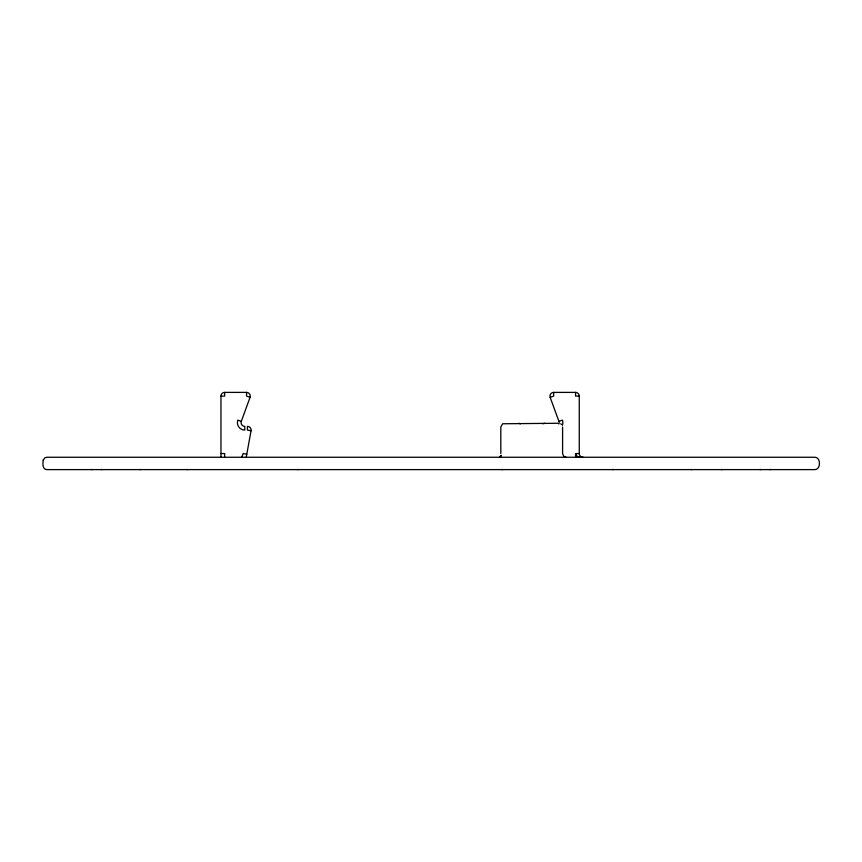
<?xml version="1.0" encoding="UTF-8"?>
<svg xmlns="http://www.w3.org/2000/svg" width="862" height="862" viewBox="0 0 862 862"><rect width="100%" height="100%" fill="white"/><g stroke="black" fill="none" stroke-linecap="round" stroke-linejoin="round"><path stroke-width="1.29" d="M241.834 457.129L243.138 453.552L246.78 454.209M246.23 457.259L251.057 430.741A3.707 3.707 0 0 0 247.405 426.367L247.405 430.073L251.057 430.741M241.306 421.389L237.815 420.128A7.413 7.413 0 0 0 244.786 430.073L244.786 426.367A3.707 3.707 0 0 1 241.306 421.389L250.045 397.36A3.707 3.707 0 0 0 246.564 392.393L224.67 392.393A3.707 3.707 0 0 0 220.963 396.1L220.974 457.269M576.516 453.552L575.816 455.47L576.743 455.222L576.549 457.259L577.378 456.774M542.812 423.77L544.665 423.274M558.888 424.007A3.707 3.707 0 0 0 558.921 421.389L550.171 397.36L553.663 396.1L553.663 392.393L575.557 392.393A3.707 3.707 0 0 1 579.264 396.1L579.264 453.552A3.707 3.707 0 0 0 582.971 457.259L575.557 457.259L575.557 453.552L579.264 453.552M558.921 421.389L562.401 420.128A7.413 7.413 0 0 1 562.347 425.343M575.557 457.129L582.723 457.259L582.012 457.129M91.232 469.607L92.191 469.488M101.166 469.607L102.125 469.488M297.562 469.607L298.521 469.488M612.623 469.607L613.582 469.488M721.354 469.607L722.313 469.488M220.963 396.1L224.67 396.1L224.67 392.393M579.264 396.1L575.557 396.1L575.557 392.393M557.951 423.274L502.665 423.77L500.811 426.981L500.811 453.552M220.963 453.552L224.67 453.552L224.67 457.259M518.719 423.274L520.573 423.77M769.809 469.488L770.768 469.607M759.875 469.488L760.834 469.607M690.742 469.488L691.701 469.607M501.706 469.488L502.665 469.607M186.645 469.488L187.604 469.607M139.687 469.488L140.646 469.607M581.796 457.129L582.723 457.259M566.215 457.259L563.673 456.17L562.584 453.552L562.584 426.981M581.15 457.129L581.979 457.259M580.126 457.129L580.805 457.259M250.045 397.36L246.564 396.1L246.564 392.393M499.529 457.011L501.382 455.405L500.262 456.321L500.682 457.259L499.852 457.291M560.731 423.77L561.496 424.363M550.171 397.36A3.707 3.707 0 0 1 553.663 392.393M43.229 460.006C42.841 463.228 42.033 469.37 46.807 469.607L815.193 469.607C820.883 469.111 820.883 457.754 815.193 457.259L46.807 457.259L44.953 457.754L43.229 460.006"/></g></svg>
